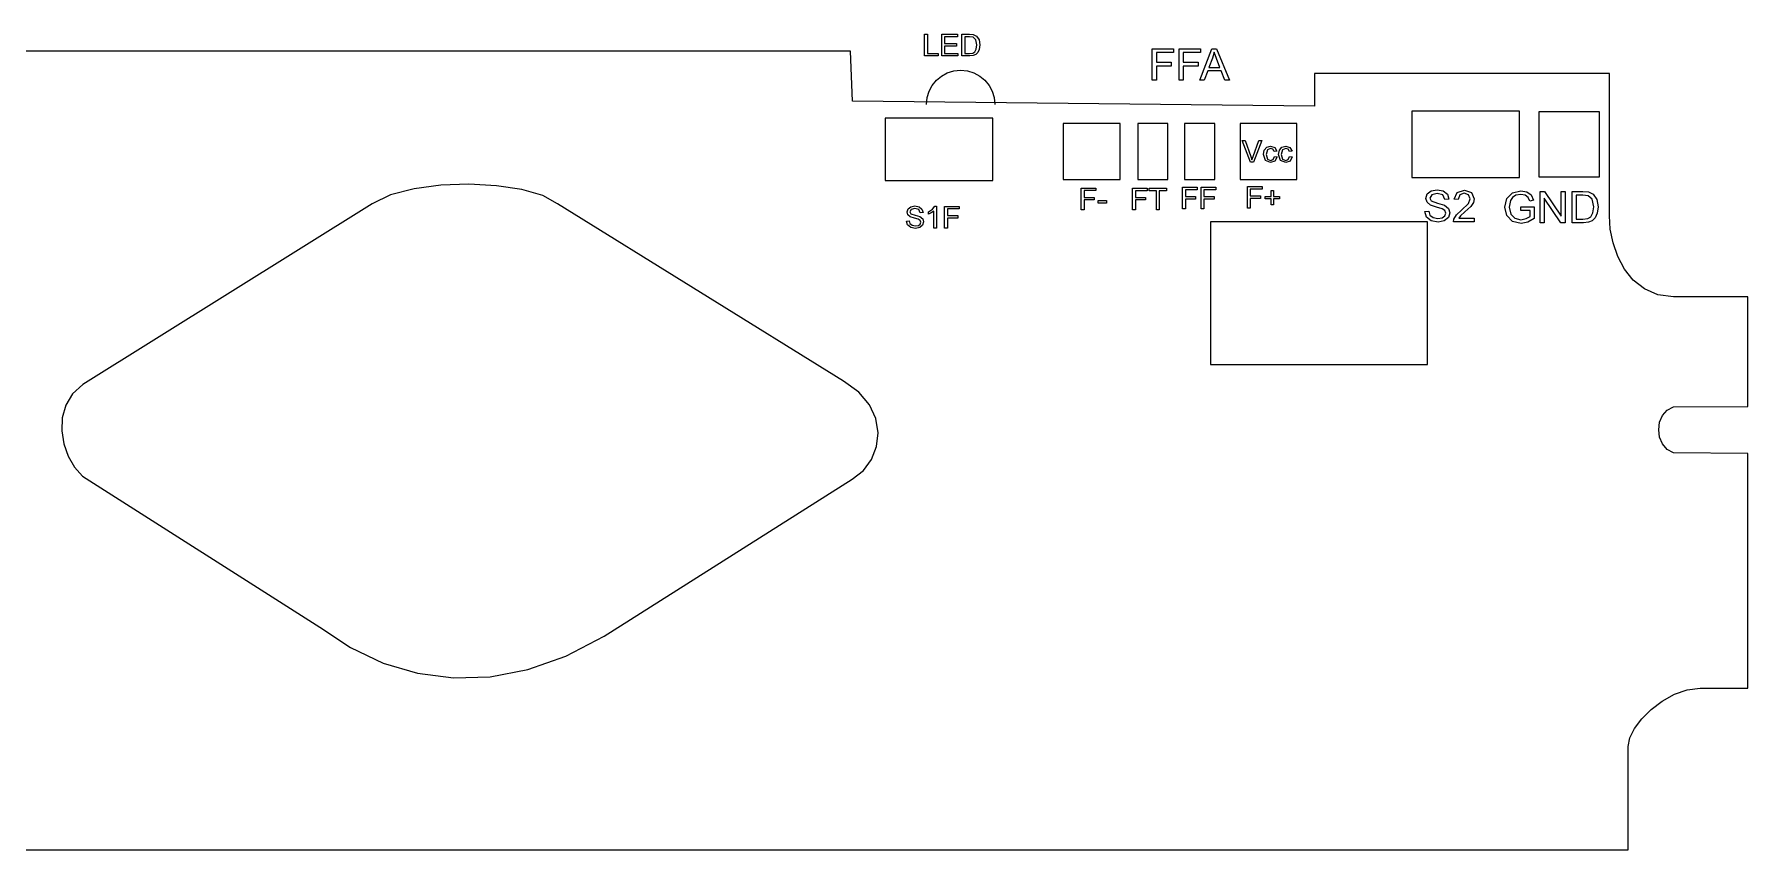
# Model space of a CAD drawing. Extents: x -47.9 to 47.9, y -14.2 to 14.3.
# Drawn here: x -11.8 to 47.9, y -14.2 to 14.3 of the extents above; entities that cross this region are included whole.
import ezdxf

# ---------------------------------------------------------------- set-up
doc = ezdxf.new("R2010")
doc.units = 0
doc.layers.add('CAPA_1', color=7, linetype='CONTINUOUS')

msp = doc.modelspace()

# ---------------------------------------------------------------- linework, layer by layer
at = {"layer": 'CAPA_1', "color": 253}
for points in [[(19.2443, 13.4928), (19.2443, 14.2505), (19.3448, 14.2505), (19.3448, 13.5817), (19.7173, 13.5817), (19.7173, 13.4928), (19.2443, 13.4928)], [(19.8392, 13.4928), (19.8392, 14.2505), (20.3863, 14.2505), (20.3863, 14.1616), (19.9397, 14.1616), (19.9397, 13.9288), (20.3578, 13.9288), (20.3578, 13.8399), (19.9397, 13.8399), (19.9397, 13.5817), (20.4043, 13.5817), (20.4043, 13.4928), (19.8392, 13.4928)], [(20.543, 13.4928), (20.543, 14.2505), (20.804, 14.2505), (20.939, 14.2398), (21.0501, 14.1855), (21.1397, 14.056), (21.1695, 13.8757), (21.1494, 13.7228), (21.0977, 13.6124), (21.0286, 13.5438), (20.9383, 13.5057), (20.8164, 13.4928), (20.543, 13.4928)], [(20.6435, 13.5817), (20.8051, 13.5817), (20.9226, 13.5956), (20.9905, 13.635), (21.0459, 13.7311), (21.0658, 13.8773), (21.0268, 14.0604), (20.9321, 14.1461), (20.8024, 14.1616), (20.6435, 14.1616), (20.6435, 13.5817)], [(30.6038, 9.7829), (30.311, 10.5406), (30.4196, 10.5406), (30.6165, 9.99), (30.6562, 9.866), (30.6969, 9.99), (30.9012, 10.5406), (31.0035, 10.5406), (30.708, 9.7829), (30.6038, 9.7829)], [(31.4409, 9.984), (31.5319, 9.9713), (31.4554, 9.8244), (31.3039, 9.7713), (31.1231, 9.8448), (31.0546, 10.0554), (31.0841, 10.2108), (31.1737, 10.3105), (31.3046, 10.3438), (31.4506, 10.2986), (31.5235, 10.1702), (31.4335, 10.1565), (31.3876, 10.2397), (31.3083, 10.2676), (31.1938, 10.2173), (31.1499, 10.0581), (31.1922, 9.8975), (31.3028, 9.8475), (31.3943, 9.881), (31.4409, 9.984)], [(31.9701, 9.984), (32.0611, 9.9713), (31.9846, 9.8244), (31.8331, 9.7713), (31.6523, 9.8448), (31.5838, 10.0554), (31.6133, 10.2108), (31.7029, 10.3105), (31.8338, 10.3438), (31.9798, 10.2986), (32.0527, 10.1702), (31.9627, 10.1565), (31.9168, 10.2397), (31.8375, 10.2676), (31.723, 10.2173), (31.6791, 10.0581), (31.7214, 9.8975), (31.832, 9.8475), (31.9235, 9.881), (31.9701, 9.984)], [(24.7028, 8.1269), (24.7028, 8.8846), (25.2139, 8.8846), (25.2139, 8.7957), (24.8033, 8.7957), (24.8033, 8.5597), (25.1589, 8.5597), (25.1589, 8.4708), (24.8033, 8.4708), (24.8033, 8.1269), (24.7028, 8.1269)], [(25.2952, 8.3544), (25.2952, 8.4476), (25.5831, 8.4476), (25.5831, 8.3544), (25.2952, 8.3544)], [(26.4902, 8.1255), (26.4902, 8.8832), (27.0013, 8.8832), (27.0013, 8.7943), (26.5907, 8.7943), (26.5907, 8.5583), (26.9463, 8.5583), (26.9463, 8.4694), (26.5907, 8.4694), (26.5907, 8.1255), (26.4902, 8.1255)], [(27.3239, 8.1255), (27.3239, 8.7943), (27.0741, 8.7943), (27.0741, 8.8832), (27.6742, 8.8832), (27.6742, 8.7943), (27.4244, 8.7943), (27.4244, 8.1255), (27.3239, 8.1255)], [(28.2364, 8.1586), (28.2364, 8.9163), (28.7475, 8.9163), (28.7475, 8.8274), (28.3369, 8.8274), (28.3369, 8.5914), (28.6925, 8.5914), (28.6925, 8.5025), (28.3369, 8.5025), (28.3369, 8.1586), (28.2364, 8.1586)], [(28.8828, 8.1586), (28.8828, 8.9163), (29.3939, 8.9163), (29.3939, 8.8274), (28.9833, 8.8274), (28.9833, 8.5914), (29.3389, 8.5914), (29.3389, 8.5025), (28.9833, 8.5025), (28.9833, 8.1586), (28.8828, 8.1586)], [(30.4963, 8.1798), (30.4963, 8.9375), (31.0074, 8.9375), (31.0074, 8.8486), (30.5968, 8.8486), (30.5968, 8.6126), (30.9524, 8.6126), (30.9524, 8.5237), (30.5968, 8.5237), (30.5968, 8.1798), (30.4963, 8.1798)], [(31.3215, 8.3026), (31.3215, 8.51), (31.1152, 8.51), (31.1152, 8.5968), (31.3215, 8.5968), (31.3215, 8.8031), (31.4094, 8.8031), (31.4094, 8.5968), (31.6157, 8.5968), (31.6157, 8.51), (31.4094, 8.51), (31.4094, 8.3026), (31.3215, 8.3026)], [(36.681, 8.0649), (36.8176, 8.0772), (36.8629, 7.9411), (36.9734, 7.8552), (37.142, 7.8224), (37.2888, 7.8472), (37.3835, 7.9155), (37.4147, 8.0097), (37.3848, 8.0997), (37.2858, 8.1644), (37.0901, 8.2179), (36.878, 8.2865), (36.7611, 8.389), (36.7224, 8.5259), (36.7698, 8.6817), (36.9077, 8.7917), (37.1092, 8.8293), (37.3246, 8.7899), (37.4682, 8.674), (37.5221, 8.5008), (37.3825, 8.4901), (37.3065, 8.6472), (37.1149, 8.7004), (36.9225, 8.652), (36.8621, 8.5354), (36.9048, 8.4379), (37.1241, 8.3596), (37.3674, 8.2895), (37.5088, 8.1777), (37.5544, 8.0219), (37.5042, 7.8569), (37.3602, 7.7365), (37.1486, 7.6935), (36.8992, 7.737), (36.7414, 7.8677), (36.681, 8.0649)], [(38.4063, 7.8408), (38.4063, 7.7119), (37.6787, 7.7119), (37.6946, 7.8058), (37.7844, 7.9519), (37.9609, 8.1176), (38.2029, 8.3504), (38.2666, 8.5131), (38.209, 8.6484), (38.0589, 8.7034), (37.9023, 8.6451), (37.8429, 8.484), (37.7048, 8.4978), (37.812, 8.7341), (38.0619, 8.8155), (38.3124, 8.7277), (38.4047, 8.51), (38.3776, 8.3803), (38.2881, 8.2458), (38.0801, 8.0524), (37.9238, 7.914), (37.8667, 7.8408), (38.4063, 7.8408)], [(40.0294, 8.1035), (40.0294, 8.2324), (40.4945, 8.2324), (40.4945, 7.8252), (40.2734, 7.6968), (40.0396, 7.6538), (39.7454, 7.7231), (39.5459, 7.9234), (39.4783, 8.2163), (39.5454, 8.5159), (39.7383, 8.7221), (40.0284, 8.7896), (40.2438, 8.751), (40.3947, 8.6435), (40.4778, 8.4634), (40.3466, 8.4276), (40.2852, 8.5596), (40.1803, 8.6364), (40.0291, 8.6653), (39.857, 8.6348), (39.7398, 8.5548), (39.6707, 8.446), (39.6288, 8.2245), (39.6792, 7.9779), (39.8263, 7.8308), (40.0314, 7.7827), (40.2156, 7.8193), (40.3517, 7.8976), (40.3517, 8.1035), (40.0294, 8.1035)], [(40.7076, 7.6722), (40.7076, 8.7712), (40.8569, 8.7712), (41.4336, 7.9086), (41.4336, 8.7712), (41.5732, 8.7712), (41.5732, 7.6722), (41.4238, 7.6722), (40.8472, 8.5348), (40.8472, 7.6722), (40.7076, 7.6722)], [(41.8176, 7.6722), (41.8176, 8.7712), (42.1962, 8.7712), (42.3919, 8.7556), (42.5531, 8.6768), (42.683, 8.489), (42.7262, 8.2276), (42.6971, 8.0058), (42.6221, 7.8456), (42.5219, 7.7461), (42.3909, 7.6909), (42.2141, 7.6722), (41.8176, 7.6722)], [(41.9634, 7.8011), (42.1977, 7.8011), (42.3681, 7.8213), (42.4666, 7.8784), (42.5469, 8.0178), (42.5758, 8.2299), (42.5193, 8.4954), (42.3819, 8.6197), (42.1939, 8.6423), (41.9634, 8.6423), (41.9634, 7.8011)], [(18.6068, 7.7336), (18.701, 7.7421), (18.7322, 7.6482), (18.8084, 7.589), (18.9246, 7.5664), (19.0259, 7.5835), (19.0911, 7.6306), (19.1126, 7.6955), (19.092, 7.7576), (19.0238, 7.8022), (18.8888, 7.8391), (18.7426, 7.8864), (18.662, 7.9571), (18.6354, 8.0515), (18.668, 8.1589), (18.7631, 8.2347), (18.902, 8.2606), (19.0506, 8.2335), (19.1495, 8.1536), (19.1867, 8.0342), (19.0904, 8.0268), (19.038, 8.1351), (18.9059, 8.1717), (18.7733, 8.1384), (18.7317, 8.058), (18.7611, 7.9908), (18.9123, 7.9368), (19.08, 7.8885), (19.1776, 7.8114), (19.209, 7.704), (19.1744, 7.5902), (19.0751, 7.5071), (18.9292, 7.4775), (18.7572, 7.5075), (18.6484, 7.5976), (18.6068, 7.7336)], [(19.6577, 7.4902), (19.5646, 7.4902), (19.5646, 8.0832), (19.4764, 8.019), (19.3783, 7.971), (19.3783, 8.061), (19.5148, 8.1499), (19.5977, 8.2511), (19.6577, 8.2511), (19.6577, 7.4902)], [(19.9394, 7.4902), (19.9394, 8.2479), (20.4505, 8.2479), (20.4505, 8.159), (20.0399, 8.159), (20.0399, 7.923), (20.3955, 7.923), (20.3955, 7.8341), (20.0399, 7.8341), (20.0399, 7.4902), (19.9394, 7.4902)]]:
    msp.add_lwpolyline(points, close=True, dxfattribs=at)
at = {"layer": 'CAPA_1', "color": 254}
for points in [[(27.1789, 12.6441), (27.1789, 13.7431), (27.9202, 13.7431), (27.9202, 13.6142), (27.3247, 13.6142), (27.3247, 13.2719), (27.8404, 13.2719), (27.8404, 13.1429), (27.3247, 13.1429), (27.3247, 12.6441), (27.1789, 12.6441)], [(28.1165, 12.6441), (28.1165, 13.7431), (28.8578, 13.7431), (28.8578, 13.6142), (28.2623, 13.6142), (28.2623, 13.2719), (28.778, 13.2719), (28.778, 13.1429), (28.2623, 13.1429), (28.2623, 12.6441), (28.1165, 12.6441)], [(28.8412, 12.6441), (29.2628, 13.7431), (29.4227, 13.7431), (29.8701, 12.6441), (29.7046, 12.6441), (29.5774, 12.9772), (29.1147, 12.9772), (28.9955, 12.6441), (28.8412, 12.6441)], [(29.1574, 13.0954), (29.5319, 13.0954), (29.4173, 13.4), (29.3385, 13.6295), (29.2779, 13.4179), (29.1574, 13.0954)]]:
    msp.add_lwpolyline(points, close=True, dxfattribs=at)
at = {"layer": 'CAPA_1', "color": 251}
msp.add_lwpolyline([(-20.5259, -14.1952), (43.7754, -14.1952), (43.7754, -10.5907), (43.8339, -10.2972), (43.9983, -9.9701), (44.2521, -9.6317), (44.5789, -9.3046), (44.962, -9.0111), (45.3849, -8.7737), (45.8312, -8.6148), (46.2843, -8.5569), (47.9418, -8.5569), (47.9418, -0.3756), (45.3539, -0.3556), (45.1274, -0.2333), (44.966, -0.0416), (44.8696, 0.1962), (44.838, 0.4567), (44.8708, 0.7166), (44.9679, 0.9525), (45.129, 1.141), (45.3539, 1.2589), (47.9418, 1.2627), (47.9418, 5.09), (45.3539, 5.09), (44.8046, 5.1629), (44.3386, 5.3653), (43.9528, 5.6724), (43.6441, 6.0596), (43.4094, 6.502), (43.2456, 6.9752), (43.1495, 7.4543), (43.1182, 7.9147), (43.1182, 12.8772), (32.8384, 12.8772), (32.8384, 11.7473), (16.7308, 11.9127), (16.6645, 13.6663), (-23.7652, 13.6663)], dxfattribs=at)
at = {"layer": 'CAPA_1', "color": 1}
msp.add_lwpolyline([(19.3051, 11.7993), (19.3294, 12.04), (19.3989, 12.2642), (19.509, 12.467), (19.6549, 12.6438), (19.8316, 12.7896), (20.0344, 12.8997), (20.2586, 12.9692), (20.4993, 12.9935), (20.74, 12.9692), (20.9642, 12.8997), (21.167, 12.7896), (21.3438, 12.6438), (21.4896, 12.467), (21.5997, 12.2642), (21.6692, 12.04), (21.6935, 11.7993)], dxfattribs=at)
at = {"layer": 'CAPA_1'}
for points in [[(36.2275, 9.2553), (39.9845, 9.2553), (39.9845, 11.5671), (36.2275, 11.5671), (36.2275, 9.2553)], [(42.7758, 11.5472), (40.6591, 11.5472), (40.6591, 9.2718), (42.7758, 9.2718), (42.7758, 11.5472)], [(17.8659, 9.1519), (21.6229, 9.1519), (21.6229, 11.3215), (17.8659, 11.3215), (17.8659, 9.1519)], [(29.2059, 2.7299), (36.7729, 2.7299), (36.7729, 7.7041), (29.2059, 7.7041), (29.2059, 2.7299)]]:
    msp.add_lwpolyline(points, close=True, dxfattribs=at)
at = {"layer": 'CAPA_1', "color": 251}
for points in [[(26.0597, 11.1365), (24.0726, 11.1365), (24.0726, 9.1869), (26.0597, 9.1869), (26.0597, 11.1365)], [(27.728, 11.1365), (26.6758, 11.1365), (26.6758, 9.1869), (27.728, 9.1869), (27.728, 11.1365)], [(29.3619, 11.1365), (28.3097, 11.1365), (28.3097, 9.1869), (29.3619, 9.1869), (29.3619, 11.1365)], [(32.2253, 11.1365), (30.2426, 11.1365), (30.2426, 9.1869), (32.2253, 9.1869), (32.2253, 11.1365)], [(16.4192, 2.1521), (6.4456, 8.3391), (5.9308, 8.6252), (5.2001, 8.8356), (4.3197, 8.9672), (3.3557, 9.017), (2.3742, 8.9821), (1.4415, 8.8595), (0.6236, 8.6462), (-0.0134, 8.3391), (-10.1057, 2.0338), (-10.4673, 1.7047), (-10.7025, 1.3106), (-10.8233, 0.8739), (-10.8412, 0.4167), (-10.7682, -0.0385), (-10.6161, -0.4695), (-10.3965, -0.8539), (-10.1213, -1.1695), (-1.8393, -6.4303), (-0.77, -7.1435), (0.3687, -7.6823), (1.5664, -8.0376), (2.8125, -8.2006), (4.0967, -8.1623), (5.4084, -7.9137), (6.7372, -7.4459), (8.0727, -6.7499), (16.7188, -1.265), (17.1088, -0.9646), (17.3953, -0.5784), (17.5691, -0.1313), (17.6207, 0.3521), (17.5408, 0.8468), (17.3202, 1.3283), (16.9494, 1.7716), (16.4192, 2.1521)]]:
    msp.add_lwpolyline(points, close=True, dxfattribs=at)

doc.saveas('drawing.dxf')
